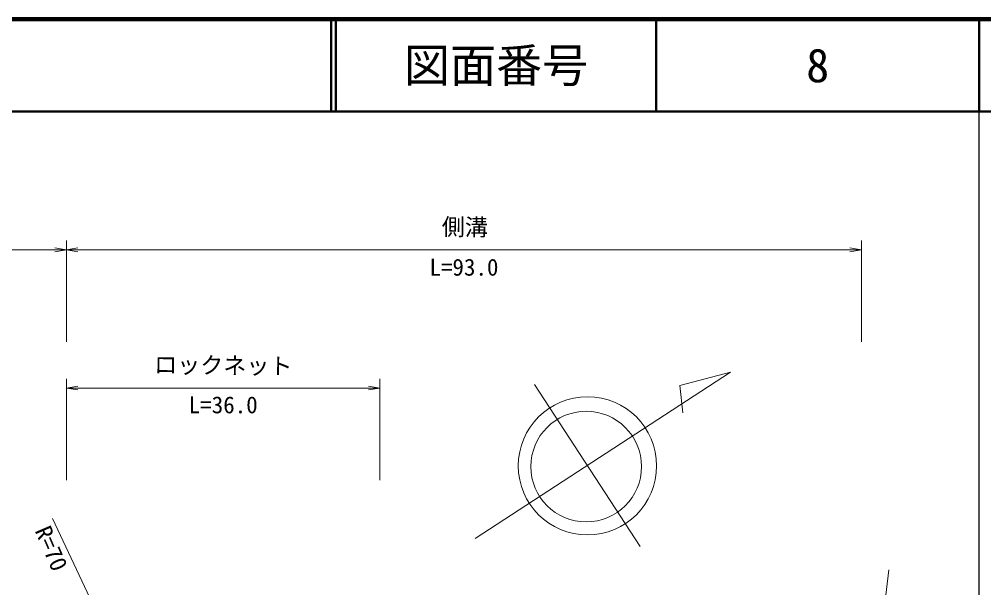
# Model space of a CAD drawing. Units: millimetres at full size, sheet at 1:1000; details may follow other scales. Extents: x 40000 to 680000, y 20000 to 380000.
# Drawn here: x 474914 to 579500, y 318342 to 380000 of the extents above; entities that cross this region are included whole.
import ezdxf
from ezdxf.enums import TextEntityAlignment as Align

# ---------------------------------------------------------------- set-up
doc = ezdxf.new("R2010")
doc.units = ezdxf.units.MM
doc.header["$LTSCALE"] = 1000
doc.linetypes.add('CHAIN', pattern=[18.5, 12, -1.5, 3.5, -1.5])
for name, color, linetype, lineweight in [('M-BMK', 2, 'CHAIN', 13), ('M-BMK-SRVR', 3, 'Continuous', 13), ('M-STR-HTXT', 7, 'Continuous', 13), ('M-TTL', 2, 'Continuous', 140), ('M-TTL-BAND', 7, 'Continuous', 25), ('M-TTL-LINE', 7, 'Continuous', 50)]:
    doc.layers.add(name, color=color, linetype=linetype, lineweight=lineweight)
doc.layers.add('M-TTL-TXT', color=7, linetype='Continuous')
doc.styles.add('ＭＳ ゴシック', font='')
doc.styles.get('ＭＳ ゴシック').set_extended_font_data('MS Gothic')

# ---------------------------------------------------------------- blocks, each defined once
blk = doc.blocks.new('open_arrow')
at = {"color": 0, "linetype": 'Continuous', "lineweight": -2}
blk.add_lwpolyline([(7.5, 1.25), (0, 0), (7.5, -1.25)], dxfattribs=at)

msp = doc.modelspace()

# ---------------------------------------------------------------- linework, layer by layer
at = {"layer": 'M-BMK'}
msp.add_line((565874, 292841), (569222, 320276), dxfattribs=at)
at = {"layer": 'M-BMK-SRVR'}
for p, q in [((524352, 323686), (552035, 341707)), ((552035, 341707), (546548, 340290)), ((530776, 340398), (542234, 322797)), ((546548, 340290), (546883, 337308))]:
    msp.add_line(p, q, dxfattribs=at)
for centre, radius in [((536528, 331562), 7501), ((536391, 331483), 6000)]:
    msp.add_circle(centre, radius, dxfattribs=at)
at = {"layer": 'M-STR-HTXT'}
for p, q in [((480027, 345000), (480027, 356000)), ((566245, 345000), (566245, 356000)), ((339371, 355000), (480027, 355000)), ((480027, 355000), (566245, 355000)), ((480027, 330000), (480027, 341000)), ((514029, 330000), (514029, 341000)), ((480027, 340000), (514029, 340000)), ((496190, 288324), (478510, 325853))]:
    msp.add_line(p, q, dxfattribs=at)
at = {"layer": 'M-TTL'}
msp.add_line((680000, 380000), (40000, 380000), dxfattribs=at)
at = {"layer": 'M-TTL-BAND'}
msp.add_line((579000, 20000), (579000, 370000), dxfattribs=at)
at = {"layer": 'M-TTL-LINE'}
for p, q in [((508747, 380000), (508747, 370000)), ((509247, 380000), (509247, 370000)), ((543997, 380000), (543997, 370000)), ((579000, 380000), (579000, 370000)), ((40000, 370000), (680000, 370000))]:
    msp.add_line(p, q, dxfattribs=at)

# ---------------------------------------------------------------- block references
at = {"layer": 'M-STR-HTXT', "xscale": 167, "yscale": 167, "rotation": 180}
for p in [(480027, 355000), (566245, 355000), (514029, 340000)]:
    msp.add_blockref('open_arrow', p, dxfattribs=at)
at = {"layer": 'M-STR-HTXT', "xscale": 167, "yscale": 167}
for p in [(480027, 355000), (480027, 340000)]:
    msp.add_blockref('open_arrow', p, dxfattribs=at)

# ---------------------------------------------------------------- texts
at = {"layer": 'M-STR-HTXT', "style": 'ＭＳ ゴシック'}
for s, p in [('側溝', (523219, 356000)), ('ロックネット', (497022, 341000))]:
    msp.add_text(s, height=1833, rotation=359.362, dxfattribs=at).set_placement(p, align=Align.BOTTOM_CENTER)
for s, p in [('L=93.0', (523136, 351640)), ('L=36.0', (497028, 336711))]:
    msp.add_text(s, height=1833, dxfattribs=at).set_placement(p, align=Align.BOTTOM_CENTER)
msp.add_text('R=70', height=1833, rotation=293.353, dxfattribs=at).set_placement((478399, 322608), align=Align.MIDDLE_CENTER)
at = {"layer": 'M-TTL-TXT', "style": 'ＭＳ ゴシック'}
for s, p in [('図面番号', (526622, 375000)), ('8', (561497, 375000))]:
    msp.add_text(s, height=3666, dxfattribs=at).set_placement(p, align=Align.MIDDLE_CENTER)

doc.saveas('drawing.dxf')
